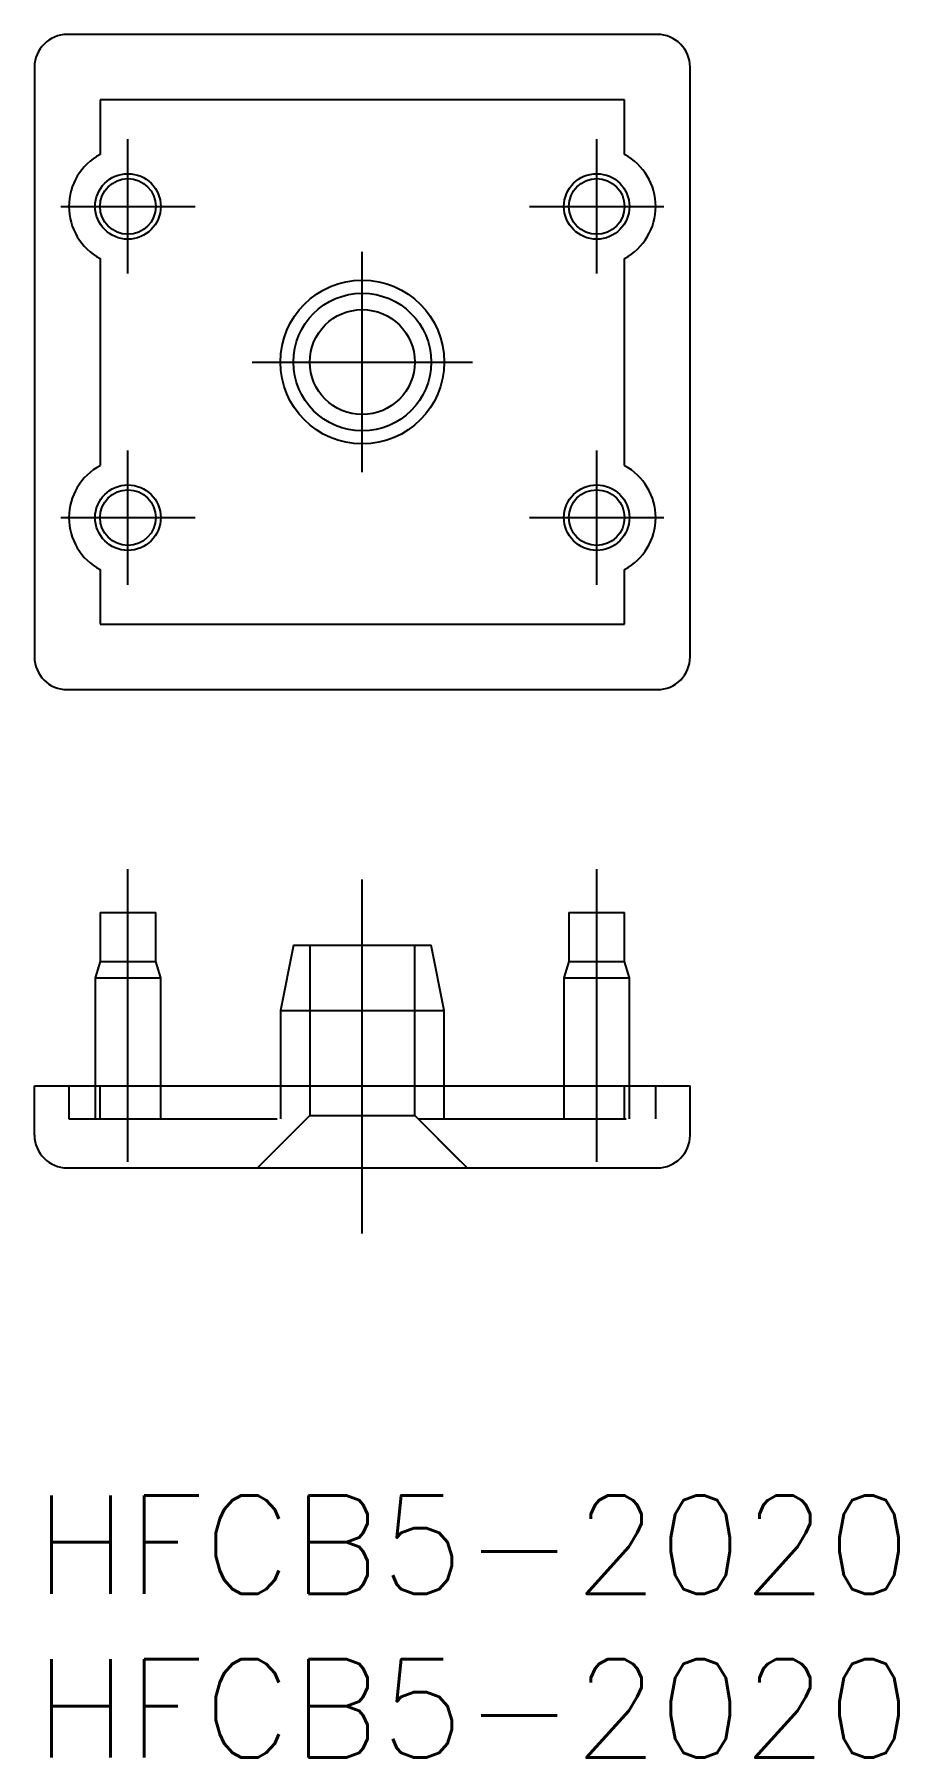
# Model space of a CAD drawing. Extents: x 0 to 26.4, y -8 to 44.6.
import ezdxf

# ---------------------------------------------------------------- set-up
doc = ezdxf.new("R2010")
doc.units = 0
doc.header["$LTSCALE"] = 0.5
doc.linetypes.add('CENTER', pattern=[50.8, 31.75, -6.35, 6.35, -6.35])
doc.linetypes.add('DASHED', pattern=[19.05, 12.7, -6.35])
for name, color, linetype in [('MSM_CENTER', 1, 'CENTER'), ('MSM_CONTINUOUS', 7, 'CONTINUOUS'), ('MSM_DASHED', 4, 'DASHED'), ('MSM_PART_NUMBER', 7, 'CONTINUOUS')]:
    doc.layers.add(name, color=color, linetype=linetype)
doc.styles.get("Standard").update_dxf_attribs({"font": 'txt.shx', "height": 3, "bigfont": 'bigfont.shx'})

# ---------------------------------------------------------------- blocks, each defined once
blk = doc.blocks.new('*U2')
at = {"layer": 'MSM_PART_NUMBER'}
blk.add_text('HFCB5-2020', height=3, dxfattribs=at).set_placement((0, -3))
blk = doc.blocks.new('*U3')
at = {"layer": 'MSM_PART_NUMBER'}
blk.add_text('HFCB5-2020', height=3, dxfattribs=at).set_placement((0, -8))

msp = doc.modelspace()

# ---------------------------------------------------------------- linework, layer by layer
at = {"layer": 'MSM_CENTER'}
for p, q in [((2.85, 37.3), (2.85, 41.4)), ((17.15, 37.3), (17.15, 41.4)), ((0.8, 39.35), (4.9, 39.35)), ((15.1, 39.35), (19.2, 39.35)), ((10, 31.24), (10, 37.96)), ((6.64, 34.6), (13.36, 34.6)), ((2.85, 27.8), (2.85, 31.9)), ((17.15, 27.8), (17.15, 31.9)), ((0.8, 29.85), (4.9, 29.85)), ((15.1, 29.85), (19.2, 29.85)), ((2.85, 10.185), (2.85, 19.115)), ((17.15, 10.185), (17.15, 19.115)), ((10, 8), (10, 18.8))]:
    msp.add_line(p, q, dxfattribs=at)
at = {"layer": 'MSM_CONTINUOUS'}
for p, q in [((19, 44.6), (1, 44.6)), ((0, 43.6), (0, 25.6)), ((20, 25.6), (20, 43.6)), ((18, 42.6), (2, 42.6)), ((2, 42.6), (2, 40.937)), ((18, 40.937), (18, 42.6)), ((2, 37.763), (2, 31.437)), ((18, 31.437), (18, 37.763)), ((2, 28.263), (2, 26.6)), ((18, 26.6), (18, 28.263)), ((2, 26.6), (18, 26.6)), ((1, 24.6), (19, 24.6)), ((2, 17.8), (2, 16.3)), ((2, 17.8), (3.7, 17.8)), ((3.7, 16.3), (3.7, 17.8)), ((16.3, 17.8), (16.3, 16.3)), ((16.3, 17.8), (18, 17.8)), ((18, 16.3), (18, 17.8)), ((7.9, 16.8), (7.5, 14.8)), ((7.9, 16.8), (12.1, 16.8)), ((12.5, 14.8), (12.1, 16.8)), ((2, 16.3), (1.85, 15.8)), ((1.85, 15.8), (1.85, 12.5)), ((1.85, 15.8), (3.85, 15.8)), ((2, 16.3), (3.7, 16.3)), ((3.85, 15.8), (3.7, 16.3)), ((3.85, 12.5), (3.85, 15.8)), ((16.3, 16.3), (16.15, 15.8)), ((16.15, 15.8), (16.15, 12.5)), ((16.15, 15.8), (18.15, 15.8)), ((16.3, 16.3), (18, 16.3)), ((18.15, 15.8), (18, 16.3)), ((18.15, 12.5), (18.15, 15.8)), ((7.5, 14.8), (7.5, 12.5)), ((7.5, 14.8), (12.5, 14.8)), ((12.5, 12.5), (12.5, 14.8)), ((0, 12.5), (20, 12.5)), ((0, 11), (0, 12.5)), ((20, 11), (20, 12.5)), ((1, 10), (19, 10))]:
    msp.add_line(p, q, dxfattribs=at)
for centre, radius in [((2.85, 39.35), 1), ((2.85, 39.35), 0.85), ((17.15, 39.35), 1), ((17.15, 39.35), 0.85), ((10, 34.6), 2.5), ((10, 34.6), 2.1), ((10, 34.6), 1.6), ((2.85, 29.85), 1), ((2.85, 29.85), 0.85), ((17.15, 29.85), 1), ((17.15, 29.85), 0.85)]:
    msp.add_circle(centre, radius, dxfattribs=at)
for centre, radius, start, end in [((1, 43.6), 1, 90, 180), ((19, 43.6), 1, 0, 90), ((2.85, 39.35), 1.8, 118.1786, 241.8214), ((17.15, 39.35), 1.8, 298.1786, 61.8214), ((2.85, 29.85), 1.8, 118.1786, 241.8214), ((17.15, 29.85), 1.8, 298.1786, 61.8214), ((1, 25.6), 1, 180, 270), ((19, 25.6), 1, 270, 0), ((1, 11), 1, 180, 270), ((19, 11), 1, 270, 0)]:
    msp.add_arc(centre, radius, start, end, dxfattribs=at)
at = {"layer": 'MSM_DASHED'}
for p, q in [((8.4, 16.8), (8.4, 11.6)), ((11.6, 11.6), (11.6, 16.8)), ((1.05, 12.5), (1.05, 11.5)), ((1.85, 12.5), (1.85, 11.5)), ((2, 11.5), (2, 12.5)), ((3.85, 11.5), (3.85, 12.5)), ((7.5, 12.5), (7.5, 11.5)), ((12.5, 11.5), (12.5, 12.5)), ((16.15, 12.5), (16.15, 11.5)), ((18, 11.5), (18, 12.5)), ((18.15, 11.5), (18.15, 12.5)), ((18.95, 11.5), (18.95, 12.5)), ((8.4, 11.6), (6.8, 10)), ((8.4, 11.6), (7, 10.2)), ((8.4, 11.6), (11.6, 11.6)), ((13.2, 10), (11.6, 11.6)), ((13, 10.2), (11.6, 11.6)), ((1.05, 11.5), (8.3, 11.5)), ((11.7, 11.5), (18.95, 11.5))]:
    msp.add_line(p, q, dxfattribs=at)

# ---------------------------------------------------------------- block references
at = {"layer": 'MSM_CONTINUOUS'}
for name in ['*U2', '*U3']:
    msp.add_blockref(name, (0, 0), dxfattribs=at)

doc.saveas('drawing.dxf')
